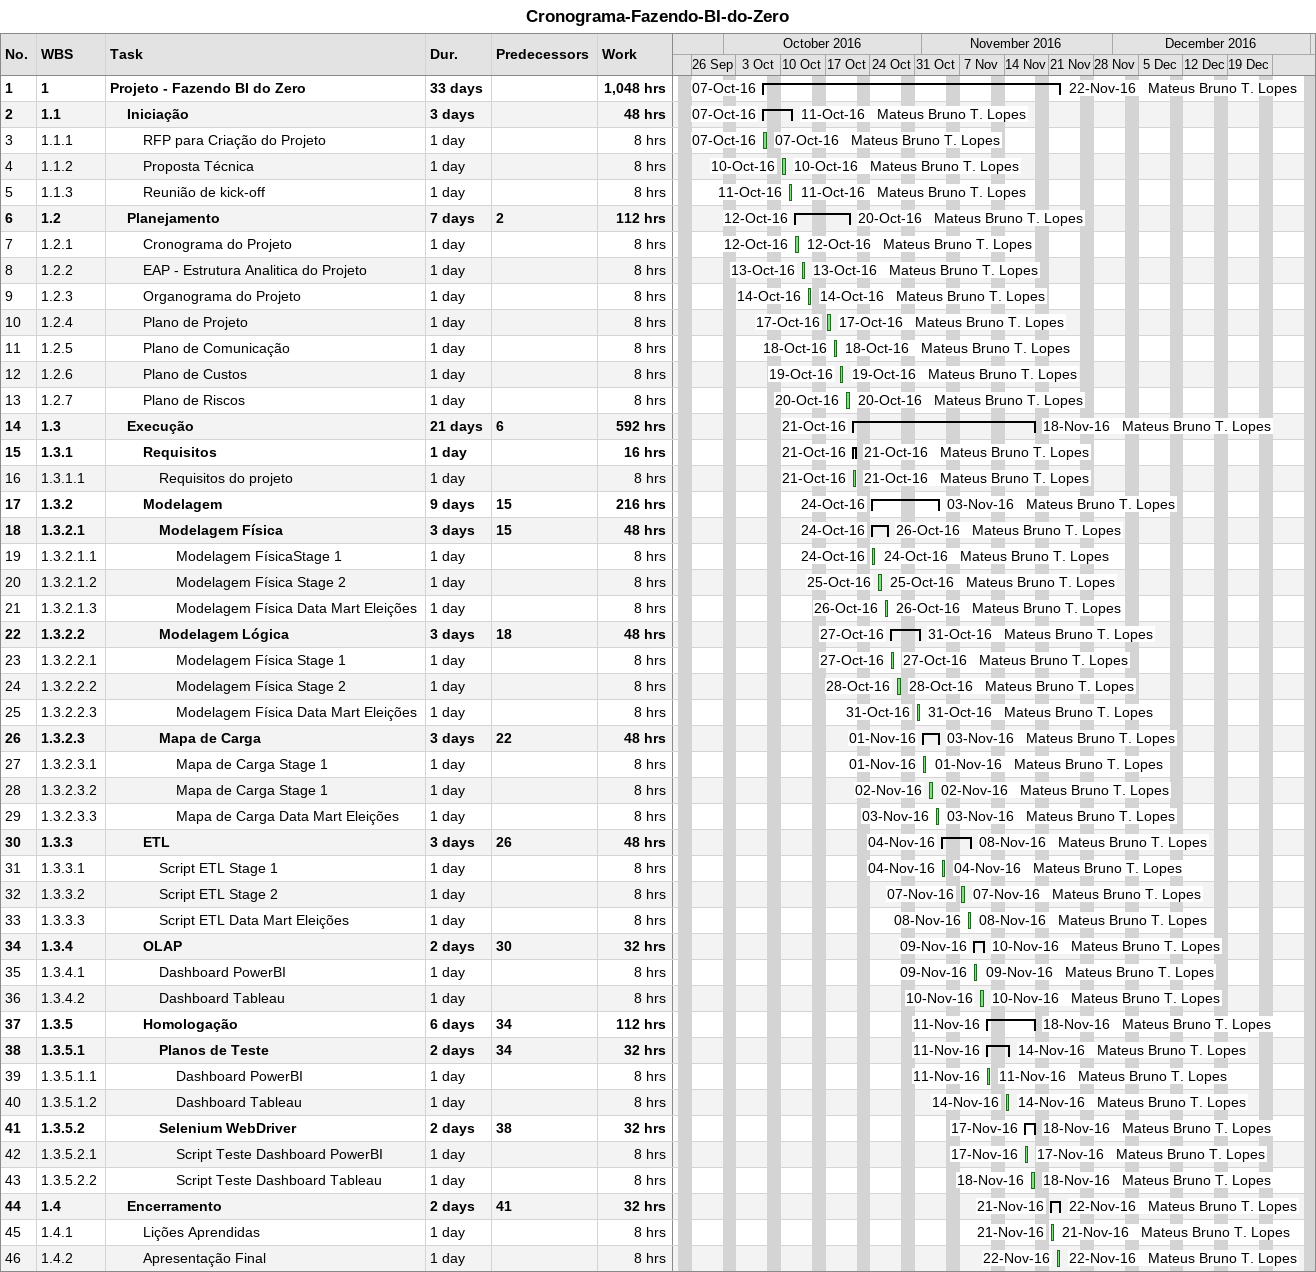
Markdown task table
Cronograma-Fazendo-BI-do-Zero

| ID | WBS | Task | Duration | Start | Finish | Predecessors | Resources | Work (h) |
|---|---|---|---|---|---|---|---|---|
| 1 | 1 | **Projeto - Fazendo BI do Zero** | 33d | 2016-10-07 | 2016-11-22 |  | Mateus Bruno T. Lopes | 1048 |
| 2 | 1.1 | **Iniciação** | 3d | 2016-10-07 | 2016-10-11 |  | Mateus Bruno T. Lopes | 48 |
| 3 | 1.1.1 | RFP para Criação do Projeto | 1d | 2016-10-07 | 2016-10-07 |  | Mateus Bruno T. Lopes | 8 |
| 4 | 1.1.2 | Proposta Técnica | 1d | 2016-10-10 | 2016-10-10 |  | Mateus Bruno T. Lopes | 8 |
| 5 | 1.1.3 | Reunião de kick-off | 1d | 2016-10-11 | 2016-10-11 |  | Mateus Bruno T. Lopes | 8 |
| 6 | 1.2 | **Planejamento** | 7d | 2016-10-12 | 2016-10-20 | 2 | Mateus Bruno T. Lopes | 112 |
| 7 | 1.2.1 | Cronograma do Projeto | 1d | 2016-10-12 | 2016-10-12 |  | Mateus Bruno T. Lopes | 8 |
| 8 | 1.2.2 | EAP - Estrutura Analitica do Projeto | 1d | 2016-10-13 | 2016-10-13 |  | Mateus Bruno T. Lopes | 8 |
| 9 | 1.2.3 | Organograma do Projeto | 1d | 2016-10-14 | 2016-10-14 |  | Mateus Bruno T. Lopes | 8 |
| 10 | 1.2.4 | Plano de Projeto | 1d | 2016-10-17 | 2016-10-17 |  | Mateus Bruno T. Lopes | 8 |
| 11 | 1.2.5 | Plano de Comunicação | 1d | 2016-10-18 | 2016-10-18 |  | Mateus Bruno T. Lopes | 8 |
| 12 | 1.2.6 | Plano de Custos | 1d | 2016-10-19 | 2016-10-19 |  | Mateus Bruno T. Lopes | 8 |
| 13 | 1.2.7 | Plano de Riscos | 1d | 2016-10-20 | 2016-10-20 |  | Mateus Bruno T. Lopes | 8 |
| 14 | 1.3 | **Execução** | 21d | 2016-10-21 | 2016-11-18 | 6 | Mateus Bruno T. Lopes | 592 |
| 15 | 1.3.1 | **Requisitos** | 1d | 2016-10-21 | 2016-10-21 |  | Mateus Bruno T. Lopes | 16 |
| 16 | 1.3.1.1 | Requisitos do projeto | 1d | 2016-10-21 | 2016-10-21 |  | Mateus Bruno T. Lopes | 8 |
| 17 | 1.3.2 | **Modelagem** | 9d | 2016-10-24 | 2016-11-03 | 15 | Mateus Bruno T. Lopes | 216 |
| 18 | 1.3.2.1 | **Modelagem Física** | 3d | 2016-10-24 | 2016-10-26 | 15 | Mateus Bruno T. Lopes | 48 |
| 19 | 1.3.2.1.1 | Modelagem FísicaStage 1 | 1d | 2016-10-24 | 2016-10-24 |  | Mateus Bruno T. Lopes | 8 |
| 20 | 1.3.2.1.2 | Modelagem Física Stage 2 | 1d | 2016-10-25 | 2016-10-25 |  | Mateus Bruno T. Lopes | 8 |
| 21 | 1.3.2.1.3 | Modelagem Física Data Mart Eleições | 1d | 2016-10-26 | 2016-10-26 |  | Mateus Bruno T. Lopes | 8 |
| 22 | 1.3.2.2 | **Modelagem Lógica** | 3d | 2016-10-27 | 2016-10-31 | 18 | Mateus Bruno T. Lopes | 48 |
| 23 | 1.3.2.2.1 | Modelagem Física Stage 1 | 1d | 2016-10-27 | 2016-10-27 |  | Mateus Bruno T. Lopes | 8 |
| 24 | 1.3.2.2.2 | Modelagem Física Stage 2 | 1d | 2016-10-28 | 2016-10-28 |  | Mateus Bruno T. Lopes | 8 |
| 25 | 1.3.2.2.3 | Modelagem Física Data Mart Eleições | 1d | 2016-10-31 | 2016-10-31 |  | Mateus Bruno T. Lopes | 8 |
| 26 | 1.3.2.3 | **Mapa de Carga** | 3d | 2016-11-01 | 2016-11-03 | 22 | Mateus Bruno T. Lopes | 48 |
| 27 | 1.3.2.3.1 | Mapa de Carga Stage 1 | 1d | 2016-11-01 | 2016-11-01 |  | Mateus Bruno T. Lopes | 8 |
| 28 | 1.3.2.3.2 | Mapa de Carga Stage 1 | 1d | 2016-11-02 | 2016-11-02 |  | Mateus Bruno T. Lopes | 8 |
| 29 | 1.3.2.3.3 | Mapa de Carga Data Mart Eleições | 1d | 2016-11-03 | 2016-11-03 |  | Mateus Bruno T. Lopes | 8 |
| 30 | 1.3.3 | **ETL** | 3d | 2016-11-04 | 2016-11-08 | 26 | Mateus Bruno T. Lopes | 48 |
| 31 | 1.3.3.1 | Script ETL Stage 1 | 1d | 2016-11-04 | 2016-11-04 |  | Mateus Bruno T. Lopes | 8 |
| 32 | 1.3.3.2 | Script ETL Stage 2 | 1d | 2016-11-07 | 2016-11-07 |  | Mateus Bruno T. Lopes | 8 |
| 33 | 1.3.3.3 | Script ETL Data Mart Eleições | 1d | 2016-11-08 | 2016-11-08 |  | Mateus Bruno T. Lopes | 8 |
| 34 | 1.3.4 | **OLAP** | 2d | 2016-11-09 | 2016-11-10 | 30 | Mateus Bruno T. Lopes | 32 |
| 35 | 1.3.4.1 | Dashboard PowerBI | 1d | 2016-11-09 | 2016-11-09 |  | Mateus Bruno T. Lopes | 8 |
| 36 | 1.3.4.2 | Dashboard Tableau | 1d | 2016-11-10 | 2016-11-10 |  | Mateus Bruno T. Lopes | 8 |
| 37 | 1.3.5 | **Homologação** | 6d | 2016-11-11 | 2016-11-18 | 34 | Mateus Bruno T. Lopes | 112 |
| 38 | 1.3.5.1 | **Planos de Teste** | 2d | 2016-11-11 | 2016-11-14 | 34 | Mateus Bruno T. Lopes | 32 |
| 39 | 1.3.5.1.1 | Dashboard PowerBI | 1d | 2016-11-11 | 2016-11-11 |  | Mateus Bruno T. Lopes | 8 |
| 40 | 1.3.5.1.2 | Dashboard Tableau | 1d | 2016-11-14 | 2016-11-14 |  | Mateus Bruno T. Lopes | 8 |
| 41 | 1.3.5.2 | **Selenium WebDriver** | 2d | 2016-11-17 | 2016-11-18 | 38 | Mateus Bruno T. Lopes | 32 |
| 42 | 1.3.5.2.1 | Script Teste Dashboard PowerBI | 1d | 2016-11-17 | 2016-11-17 |  | Mateus Bruno T. Lopes | 8 |
| 43 | 1.3.5.2.2 | Script Teste Dashboard Tableau | 1d | 2016-11-18 | 2016-11-18 |  | Mateus Bruno T. Lopes | 8 |
| 44 | 1.4 | **Encerramento** | 2d | 2016-11-21 | 2016-11-22 | 41 | Mateus Bruno T. Lopes | 32 |
| 45 | 1.4.1 | Lições Aprendidas | 1d | 2016-11-21 | 2016-11-21 |  | Mateus Bruno T. Lopes | 8 |
| 46 | 1.4.2 | Apresentação Final | 1d | 2016-11-22 | 2016-11-22 |  | Mateus Bruno T. Lopes | 8 |
